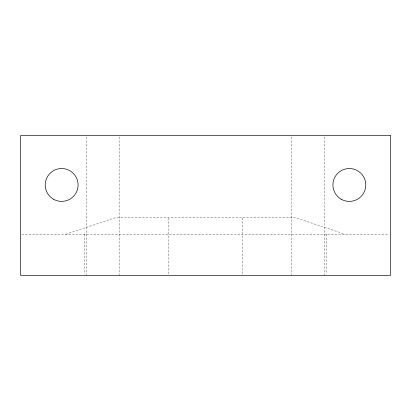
<?xml version="1.0" encoding="UTF-8"?>
<svg xmlns="http://www.w3.org/2000/svg" width="411" height="411" viewBox="0 0 411 411"><rect width="100%" height="100%" fill="white"/><g stroke="black" fill="none" stroke-linecap="round" stroke-linejoin="round"><path stroke-width="0.31" stroke-dasharray="2.06 1.54" d="M65.76 234.27L115.08 217.83L295.92 217.83L345.24 234.27M21.829 234.27L389.171 234.27M326.519 234.27L326.519 274.086M324.69 136.914L324.69 275.37M291.81 136.914L291.81 275.37M242.49 217.83L242.49 275.37M168.51 217.83L168.51 275.37M119.19 136.914L119.19 275.37M86.31 136.914L86.31 275.37M84.481 234.27L84.481 274.086"/><path stroke-width="0.62" d="M390.45 135.63L20.55 135.63L20.55 275.37L390.45 275.37L390.45 135.63M341.13 199.186A16.44 16.44 0 0 0 365.79 184.95A16.44 16.44 0 0 0 341.13 170.714A16.44 16.44 0 0 0 341.13 199.186M53.43 199.186A16.44 16.44 0 0 0 78.09 184.95A16.44 16.44 0 0 0 53.43 170.714A16.44 16.44 0 0 0 53.43 199.186"/></g></svg>
